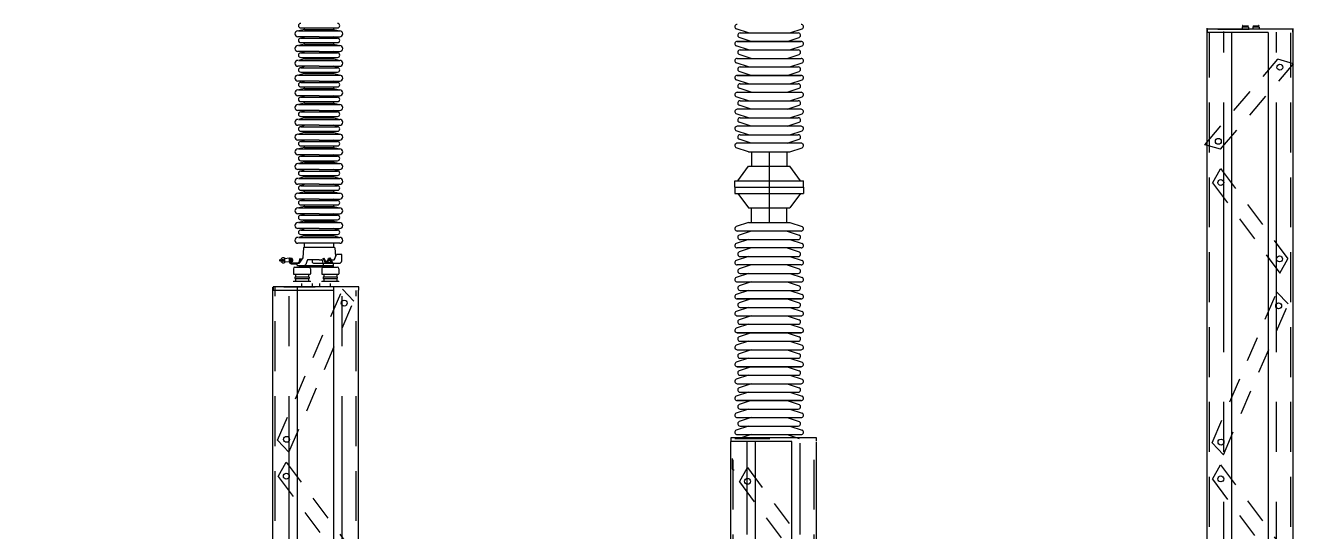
# Model space of a CAD drawing. Header units: inches. Extents: x 20.3 to 71.4, y 4.5 to 37.9.
# Drawn here: x 50.76 to 57.11, y 19.31 to 21.84 of the extents above; entities that cross this region are included whole.
import ezdxf

# ---------------------------------------------------------------- set-up
doc = ezdxf.new("R2010")
doc.units = ezdxf.units.IN
doc.header["$MEASUREMENT"] = 0
for name, pattern in [('CENTER', [2, 1.25, -0.25, 0.25, -0.25]), ('HIDDEN', [0.375, 0.25, -0.125]), ('HIDDEN2', [0.1875, 0.125, -0.0625])]:
    doc.linetypes.add(name, pattern=pattern)
for name, color, linetype in [('EST', 4, 'Continuous'), ('EXISTENTE', 7, 'Continuous'), ('HUECO', 7, 'Continuous'), ('L50X5', 1, 'Continuous'), ('L75X7', 2, 'Continuous'), ('LAM10', 2, 'Continuous'), ('medidas', 3, 'Continuous'), ('OBJ', 7, 'Continuous')]:
    doc.layers.add(name, color=color, linetype=linetype)

msp = doc.modelspace()

# ---------------------------------------------------------------- linework, layer by layer
at = {"color": 2}
for p, q in [((52.23391, 21.78365), (52.12727, 21.78365)), ((52.16004, 21.82058), (52.13049, 21.81319)), ((52.13049, 21.81319), (52.33733, 21.81319)), ((52.14157, 21.82799), (52.32625, 21.82799)), ((52.14157, 21.77626), (52.16004, 21.78365)), ((52.14157, 21.77626), (52.32625, 21.77626)), ((52.16004, 21.82058), (52.16004, 21.82799)), ((52.16004, 21.82058), (52.30779, 21.82058)), ((52.23391, 21.78365), (52.33733, 21.78365)), ((52.30779, 21.82058), (52.30779, 21.82799)), ((52.30779, 21.82058), (52.33733, 21.81319)), ((52.32625, 21.77626), (52.30779, 21.78365)), ((54.34075, 21.80271, -1906.97751), (54.6318, 21.80271, -1906.97751)), ((52.16004, 21.74669), (52.13049, 21.7393)), ((52.13049, 21.7393), (52.33733, 21.7393)), ((52.14157, 21.7541), (52.32625, 21.7541)), ((52.16004, 21.74669), (52.16004, 21.7541)), ((52.16004, 21.74669), (52.30779, 21.74669)), ((52.30779, 21.74669), (52.30779, 21.7541)), ((52.30779, 21.74669), (52.33733, 21.7393)), ((54.32661, 21.76024, -1906.97751), (54.64594, 21.76024, -1906.97751)), ((54.64594, 21.76024, -1906.97751), (54.32661, 21.76024, -1906.97751)), ((54.34075, 21.71777, -1906.97751), (54.6318, 21.71777, -1906.97751)), ((52.23391, 21.70975), (52.12727, 21.70975)), ((52.16004, 21.6728), (52.13049, 21.66541)), ((52.13049, 21.66541), (52.33733, 21.66541)), ((52.14157, 21.70237), (52.16004, 21.70975)), ((52.14157, 21.70237), (52.32625, 21.70237)), ((52.14157, 21.6802), (52.32625, 21.6802)), ((52.16004, 21.6728), (52.16004, 21.6802)), ((52.16004, 21.6728), (52.30779, 21.6728)), ((52.23391, 21.70975), (52.33733, 21.70975)), ((52.32625, 21.70237), (52.30779, 21.70975)), ((52.30779, 21.6728), (52.30779, 21.6802)), ((52.30779, 21.6728), (52.33733, 21.66541)), ((54.32661, 21.67529, -1906.97751), (54.64594, 21.67529, -1906.97751)), ((52.23391, 21.63586), (52.12727, 21.63586)), ((52.16004, 21.5989), (52.13049, 21.59152)), ((52.13049, 21.59152), (52.33733, 21.59152)), ((52.14157, 21.62847), (52.16004, 21.63586)), ((52.14157, 21.62847), (52.32625, 21.62847)), ((52.14157, 21.60631), (52.32625, 21.60631)), ((52.16004, 21.5989), (52.16004, 21.60631)), ((52.16004, 21.5989), (52.30779, 21.5989)), ((52.23391, 21.63586), (52.33733, 21.63586)), ((52.32625, 21.62847), (52.30779, 21.63586)), ((52.30779, 21.5989), (52.30779, 21.60631)), ((52.30779, 21.5989), (52.33733, 21.59152)), ((54.32661, 21.59034, -1906.97751), (54.64594, 21.59034, -1906.97751)), ((54.64594, 21.59034, -1906.97751), (54.32661, 21.59034, -1906.97751)), ((54.34075, 21.63282, -1906.97751), (54.6318, 21.63282, -1906.97751)), ((52.23391, 21.56197), (52.12727, 21.56197)), ((52.16004, 21.52501), (52.13049, 21.51763)), ((52.14157, 21.55458), (52.16004, 21.56197)), ((52.14157, 21.55458), (52.32625, 21.55458)), ((52.14157, 21.53242), (52.32625, 21.53242)), ((52.16004, 21.52501), (52.16004, 21.53242)), ((52.16004, 21.52501), (52.30779, 21.52501)), ((52.23391, 21.56197), (52.33733, 21.56197)), ((52.32625, 21.55458), (52.30779, 21.56197)), ((52.30779, 21.52501), (52.30779, 21.53242)), ((52.30779, 21.52501), (52.33733, 21.51763)), ((54.34075, 21.54787, -1906.97751), (54.6318, 21.54787, -1906.97751)), ((52.23391, 21.48808), (52.12727, 21.48808)), ((52.13049, 21.51763), (52.33733, 21.51763)), ((52.14157, 21.48069), (52.16004, 21.48808)), ((52.14157, 21.48069), (52.32625, 21.48069)), ((52.14157, 21.45853), (52.32625, 21.45853)), ((52.16004, 21.45112), (52.16004, 21.45853)), ((52.23391, 21.48808), (52.33733, 21.48808)), ((52.32625, 21.48069), (52.30779, 21.48808)), ((52.30779, 21.45112), (52.30779, 21.45853)), ((54.32661, 21.5054, -1906.97751), (54.64594, 21.5054, -1906.97751)), ((54.34075, 21.46292, -1906.97751), (54.6318, 21.46292, -1906.97751)), ((52.23391, 21.41418), (52.12727, 21.41418)), ((52.16004, 21.45112), (52.13049, 21.44373)), ((52.13049, 21.44373), (52.33733, 21.44373)), ((52.14157, 21.4068), (52.16004, 21.41418)), ((52.14157, 21.4068), (52.32625, 21.4068)), ((52.16004, 21.45112), (52.30779, 21.45112)), ((52.23391, 21.41418), (52.33733, 21.41418)), ((52.30779, 21.45112), (52.33733, 21.44373)), ((52.32625, 21.4068), (52.30779, 21.41418)), ((54.64594, 21.42045, -1906.97751), (54.32661, 21.42045, -1906.97751)), ((52.23391, 21.34029), (52.12727, 21.34029)), ((52.16004, 21.37723), (52.13049, 21.36984)), ((52.13049, 21.36984), (52.33733, 21.36984)), ((52.14157, 21.38464), (52.32625, 21.38464)), ((52.14157, 21.3329), (52.16004, 21.34029)), ((52.14157, 21.3329), (52.32625, 21.3329)), ((52.16004, 21.37723), (52.16004, 21.38464)), ((52.16004, 21.37723), (52.30779, 21.37723)), ((52.23391, 21.34029), (52.33733, 21.34029)), ((52.30779, 21.37723), (52.30779, 21.38464)), ((52.30779, 21.37723), (52.33733, 21.36984)), ((52.32625, 21.3329), (52.30779, 21.34029)), ((54.64594, 21.3355, -1906.97751), (54.32661, 21.3355, -1906.97751)), ((54.34075, 21.37798, -1906.97751), (54.6318, 21.37798, -1906.97751)), ((52.23391, 21.2664), (52.12727, 21.2664)), ((52.16004, 21.30334), (52.13049, 21.29595)), ((52.13049, 21.29595), (52.33733, 21.29595)), ((52.14157, 21.31074), (52.32625, 21.31074)), ((52.14157, 21.25901), (52.16004, 21.2664)), ((52.16004, 21.30334), (52.16004, 21.31074)), ((52.16004, 21.30334), (52.30779, 21.30334)), ((52.23391, 21.2664), (52.33733, 21.2664)), ((52.30779, 21.30334), (52.30779, 21.31074)), ((52.30779, 21.30334), (52.33733, 21.29595)), ((52.32625, 21.25901), (52.30779, 21.2664)), ((54.34075, 21.29303, -1906.97751), (54.6318, 21.29303, -1906.97751)), ((52.16004, 21.22944), (52.13049, 21.22206)), ((52.13049, 21.22206), (52.33733, 21.22206)), ((52.14157, 21.25901), (52.32625, 21.25901)), ((52.14157, 21.23685), (52.32625, 21.23685)), ((52.16004, 21.22944), (52.16004, 21.23685)), ((52.16004, 21.22944), (52.30779, 21.22944)), ((52.30779, 21.22944), (52.30779, 21.23685)), ((52.30779, 21.22944), (52.33733, 21.22206)), ((54.64594, 21.25056, -1906.97751), (54.32661, 21.25056, -1906.97751)), ((54.38231, 21.20808, -1906.97751), (54.59024, 21.20808, -1906.97751)), ((54.3972, 21.20808, -1906.97751), (54.3972, 21.13482, -1906.97751)), ((54.48627, 21.2063, -1906.97751), (54.48627, 20.8549, -1906.97751)), ((54.57535, 21.20808, -1906.97751), (54.57535, 21.13482, -1906.97751)), ((52.23391, 21.19251), (52.12727, 21.19251)), ((52.16004, 21.15555), (52.13049, 21.14816)), ((52.13049, 21.14816), (52.33733, 21.14816)), ((52.14157, 21.18512), (52.16004, 21.19251)), ((52.14157, 21.18512), (52.32625, 21.18512)), ((52.14157, 21.16296), (52.32625, 21.16296)), ((52.16004, 21.15555), (52.16004, 21.16296)), ((52.16004, 21.15555), (52.30779, 21.15555)), ((52.23391, 21.19251), (52.33733, 21.19251)), ((52.32625, 21.18512), (52.30779, 21.19251)), ((52.30779, 21.15555), (52.30779, 21.16296)), ((52.30779, 21.15555), (52.33733, 21.14816)), ((52.23391, 21.11861), (52.12727, 21.11861)), ((52.16004, 21.08166), (52.13049, 21.07427)), ((52.14157, 21.11123), (52.16004, 21.11861)), ((52.14157, 21.11123), (52.32625, 21.11123)), ((52.14157, 21.08907), (52.32625, 21.08907)), ((52.16004, 21.08166), (52.16004, 21.08907)), ((52.16004, 21.08166), (52.30779, 21.08166)), ((52.23391, 21.11861), (52.33733, 21.11861)), ((52.32625, 21.11123), (52.30779, 21.11861)), ((52.30779, 21.08166), (52.30779, 21.08907)), ((52.30779, 21.08166), (52.33733, 21.07427)), ((54.32895, 21.06178, -1906.97751), (54.38281, 21.13482, -1906.97751)), ((54.38281, 21.13482, -1906.97751), (54.58974, 21.13482, -1906.97751)), ((54.6436, 21.06178, -1906.97751), (54.58974, 21.13482, -1906.97751)), ((52.23391, 21.04472), (52.12727, 21.04472)), ((52.13049, 21.07427), (52.33733, 21.07427)), ((52.14157, 21.03734), (52.16004, 21.04472)), ((52.14157, 21.03734), (52.32625, 21.03734)), ((52.14157, 21.01517), (52.32625, 21.01517)), ((52.16004, 21.00777), (52.16004, 21.01517)), ((52.23391, 21.04472), (52.33733, 21.04472)), ((52.32625, 21.03734), (52.30779, 21.04472)), ((52.30779, 21.00777), (52.30779, 21.01517)), ((54.31481, 21.06178, -1906.97751), (54.65774, 21.06178, -1906.97751)), ((54.31481, 21.0306, -1906.97751), (54.31481, 21.06178, -1906.97751)), ((54.31481, 21.0306, -1906.97751), (54.65774, 21.0306, -1906.97751)), ((54.31481, 21.0306, -1906.97751), (54.31481, 20.99943, -1906.97751)), ((54.65774, 21.0306, -1906.97751), (54.65774, 21.06178, -1906.97751)), ((54.65774, 21.0306, -1906.97751), (54.65774, 20.99943, -1906.97751)), ((52.23391, 20.97083), (52.12727, 20.97083)), ((52.16004, 21.00777), (52.13049, 21.00038)), ((52.13049, 21.00038), (52.33733, 21.00038)), ((52.14157, 20.96344), (52.16004, 20.97083)), ((52.14157, 20.96344), (52.32625, 20.96344)), ((52.16004, 21.00777), (52.30779, 21.00777)), ((52.23391, 20.97083), (52.33733, 20.97083)), ((52.30779, 21.00777), (52.33733, 21.00038)), ((52.32625, 20.96344), (52.30779, 20.97083)), ((54.31481, 20.99943, -1906.97751), (54.65774, 20.99943, -1906.97751)), ((54.32895, 20.99943, -1906.97751), (54.38281, 20.92639, -1906.97751)), ((54.6436, 20.99943, -1906.97751), (54.58974, 20.92639, -1906.97751)), ((52.23391, 20.89694), (52.12727, 20.89694)), ((52.16004, 20.93387), (52.13049, 20.92649)), ((52.13049, 20.92649), (52.33733, 20.92649)), ((52.14157, 20.94128), (52.32625, 20.94128)), ((52.14157, 20.88955), (52.16004, 20.89694)), ((52.14157, 20.88955), (52.32625, 20.88955)), ((52.16004, 20.93387), (52.16004, 20.94128)), ((52.16004, 20.93387), (52.30779, 20.93387)), ((52.23391, 20.89694), (52.33733, 20.89694)), ((52.30779, 20.93387), (52.30779, 20.94128)), ((52.30779, 20.93387), (52.33733, 20.92649)), ((52.32625, 20.88955), (52.30779, 20.89694)), ((54.38281, 20.92639, -1906.97751), (54.58974, 20.92639, -1906.97751)), ((54.3972, 20.85312, -1906.97751), (54.3972, 20.92639, -1906.97751)), ((54.57535, 20.85312, -1906.97751), (54.57535, 20.92639, -1906.97751)), ((52.23391, 20.82305), (52.12727, 20.82305)), ((52.16004, 20.85998), (52.13049, 20.85259)), ((52.13049, 20.85259), (52.33733, 20.85259)), ((52.14157, 20.86739), (52.32625, 20.86739)), ((52.14157, 20.81566), (52.16004, 20.82305)), ((52.16004, 20.85998), (52.16004, 20.86739)), ((52.16004, 20.85998), (52.30779, 20.85998)), ((52.23391, 20.82305), (52.33733, 20.82305)), ((52.30779, 20.85998), (52.30779, 20.86739)), ((52.30779, 20.85998), (52.33733, 20.85259)), ((52.32625, 20.81566), (52.30779, 20.82305)), ((54.38231, 20.85312, -1906.97751), (54.59024, 20.85312, -1906.97751)), ((52.16004, 20.78609), (52.13049, 20.7787)), ((52.13049, 20.7787), (52.33733, 20.7787)), ((52.14157, 20.81566), (52.32625, 20.81566)), ((52.14157, 20.7935), (52.32625, 20.7935)), ((52.16004, 20.78609), (52.16004, 20.7935)), ((52.16004, 20.78609), (52.30779, 20.78609)), ((52.30779, 20.78609), (52.30779, 20.7935)), ((52.30779, 20.78609), (52.33733, 20.7787)), ((54.64594, 20.81065, -1906.97751), (54.32661, 20.81065, -1906.97751)), ((54.34075, 20.76818, -1906.97751), (54.6318, 20.76818, -1906.97751)), ((52.33733, 20.74915), (52.12727, 20.74915)), ((52.16004, 20.7301), (52.16004, 20.74915)), ((52.16004, 20.7301), (52.30779, 20.7301)), ((52.30779, 20.7301), (52.30779, 20.74915)), ((54.64594, 20.7257, -1906.97751), (54.32661, 20.7257, -1906.97751)), ((54.64594, 20.64076, -1906.97751), (54.32661, 20.64076, -1906.97751)), ((54.34075, 20.68323, -1906.97751), (54.6318, 20.68323, -1906.97751)), ((54.34075, 20.59828, -1906.97751), (54.6318, 20.59828, -1906.97751)), ((54.32661, 20.55581, -1906.97751), (54.64594, 20.55581, -1906.97751)), ((54.34075, 20.51334, -1906.97751), (54.6318, 20.51334, -1906.97751)), ((54.64594, 20.47086, -1906.97751), (54.32661, 20.47086, -1906.97751)), ((54.32661, 20.47086, -1906.97751), (54.64594, 20.47086, -1906.97751)), ((54.32661, 20.38592, -1906.97751), (54.64594, 20.38592, -1906.97751)), ((54.34075, 20.42839, -1906.97751), (54.6318, 20.42839, -1906.97751)), ((54.34075, 20.34344, -1906.97751), (54.6318, 20.34344, -1906.97751)), ((54.64594, 20.30097, -1906.97751), (54.32661, 20.30097, -1906.97751)), ((54.32661, 20.30097, -1906.97751), (54.64594, 20.30097, -1906.97751)), ((54.34075, 20.2585, -1906.97751), (54.6318, 20.2585, -1906.97751)), ((54.32661, 20.21602, -1906.97751), (54.64594, 20.21602, -1906.97751)), ((54.64594, 20.13108, -1906.97751), (54.32661, 20.13108, -1906.97751)), ((54.32661, 20.13108, -1906.97751), (54.64594, 20.13108, -1906.97751)), ((54.34075, 20.17355, -1906.97751), (54.6318, 20.17355, -1906.97751)), ((54.34075, 20.0886, -1906.97751), (54.6318, 20.0886, -1906.97751)), ((54.32661, 20.04613, -1906.97751), (54.64594, 20.04613, -1906.97751)), ((54.34075, 20.00365, -1906.97751), (54.6318, 20.00365, -1906.97751)), ((54.64594, 19.96118, -1906.97751), (54.32661, 19.96118, -1906.97751)), ((54.32661, 19.96118, -1906.97751), (54.64594, 19.96118, -1906.97751)), ((54.32661, 19.87623, -1906.97751), (54.64594, 19.87623, -1906.97751)), ((54.34075, 19.91871, -1906.97751), (54.6318, 19.91871, -1906.97751)), ((54.34075, 19.83376, -1906.97751), (54.6318, 19.83376, -1906.97751)), ((54.32661, 19.79129, -1906.97751), (54.64594, 19.79129, -1906.97751))]:
    msp.add_line(p, q, dxfattribs=at)
for centre, radius, start, end in [((52.14157, 21.83907), 0.01108, 90, 270), ((52.32625, 21.83907), 0.01108, 270, 90), ((52.12727, 21.79842), 0.01477, 90, 270), ((52.14157, 21.76518), 0.01108, 90, 270), ((52.32625, 21.76518), 0.01108, 270, 90), ((52.33733, 21.79842), 0.01477, 270, 90), ((52.12727, 21.72453), 0.01477, 90, 270), ((52.33733, 21.72453), 0.01477, 270, 90), ((52.12727, 21.65064), 0.01477, 90, 270), ((52.14157, 21.69129), 0.01108, 90, 270), ((52.32625, 21.69129), 0.01108, 270, 90), ((52.33733, 21.65064), 0.01477, 270, 90), ((52.12727, 21.57674), 0.01477, 90, 270), ((52.14157, 21.61739), 0.01108, 90, 270), ((52.32625, 21.61739), 0.01108, 270, 90), ((52.33733, 21.57674), 0.01477, 270, 90), ((52.14157, 21.5435), 0.01108, 90, 270), ((52.32625, 21.5435), 0.01108, 270, 90), ((52.12727, 21.50285), 0.01477, 90, 270), ((52.14157, 21.46961), 0.01108, 90, 270), ((52.32625, 21.46961), 0.01108, 270, 90), ((52.33733, 21.50285), 0.01477, 270, 90), ((52.12727, 21.42896), 0.01477, 90, 270), ((52.14157, 21.39572), 0.01108, 90, 270), ((52.32625, 21.39572), 0.01108, 270, 90), ((52.33733, 21.42896), 0.01477, 270, 90), ((52.12727, 21.35507), 0.01477, 90, 270), ((52.14157, 21.32182), 0.01108, 90, 270), ((52.32625, 21.32182), 0.01108, 270, 90), ((52.33733, 21.35507), 0.01477, 270, 90), ((52.12727, 21.28117), 0.01477, 90, 270), ((52.33733, 21.28117), 0.01477, 270, 90), ((52.12727, 21.20728), 0.01477, 90, 270), ((52.14157, 21.24793), 0.01108, 90, 270), ((52.32625, 21.24793), 0.01108, 270, 90), ((52.33733, 21.20728), 0.01477, 270, 90), ((52.12727, 21.13339), 0.01477, 90, 270), ((52.14157, 21.17404), 0.01108, 90, 270), ((52.32625, 21.17404), 0.01108, 270, 90), ((52.33733, 21.13339), 0.01477, 270, 90), ((52.14157, 21.10015), 0.01108, 90, 270), ((52.32625, 21.10015), 0.01108, 270, 90), ((52.12727, 21.0595), 0.01477, 90, 270), ((52.14157, 21.02625), 0.01108, 90, 270), ((52.32625, 21.02625), 0.01108, 270, 90), ((52.33733, 21.0595), 0.01477, 270, 90), ((52.12727, 20.9856), 0.01477, 90, 270), ((52.14157, 20.95236), 0.01108, 90, 270), ((52.32625, 20.95236), 0.01108, 270, 90), ((52.33733, 20.9856), 0.01477, 270, 90), ((52.12727, 20.91171), 0.01477, 90, 270), ((52.14157, 20.87847), 0.01108, 90, 270), ((52.32625, 20.87847), 0.01108, 270, 90), ((52.33733, 20.91171), 0.01477, 270, 90), ((52.12727, 20.83782), 0.01477, 90, 270), ((52.33733, 20.83782), 0.01477, 270, 90), ((52.12727, 20.76393), 0.01477, 90, 270), ((52.14157, 20.80458), 0.01108, 90, 270), ((52.32625, 20.80458), 0.01108, 270, 90), ((52.33733, 20.76393), 0.01477, 270, 90)]:
    msp.add_arc(centre, radius, start, end, dxfattribs=at)
at = {"layer": 'EST', "color": 2, "const_width": 0.00982}
msp.add_lwpolyline([(52.06043, 20.6642), (52.03368, 20.6642)], dxfattribs=at)
at = {"layer": 'EST', "color": 2, "linetype": 'Continuous'}
msp.add_lwpolyline([(54.31078, 19.61233, -0.4142136), (54.30256, 19.62055), (54.30256, 19.67156)], format="xyb", dxfattribs=at)
at = {"layer": 'EXISTENTE', "color": 2, "linetype": 'Continuous'}
for p, q in [((54.38231, 21.80271, -1906.97751), (54.32148, 21.82275, -1906.97751)), ((54.39645, 21.76024, -1906.97751), (54.33562, 21.78027, -1906.97751)), ((54.5761, 21.76024, -1906.97751), (54.63693, 21.78027, -1906.97751)), ((54.59024, 21.80271, -1906.97751), (54.65107, 21.82275, -1906.97751)), ((54.38231, 21.71777, -1906.97751), (54.32148, 21.7378, -1906.97751)), ((54.59024, 21.71777, -1906.97751), (54.65107, 21.7378, -1906.97751)), ((54.38231, 21.63282, -1906.97751), (54.32148, 21.65285, -1906.97751)), ((54.39645, 21.67529, -1906.97751), (54.33562, 21.69533, -1906.97751)), ((54.5761, 21.67529, -1906.97751), (54.63693, 21.69533, -1906.97751)), ((54.59024, 21.63282, -1906.97751), (54.65107, 21.65285, -1906.97751)), ((54.39645, 21.59034, -1906.97751), (54.33562, 21.61038, -1906.97751)), ((54.5761, 21.59034, -1906.97751), (54.63693, 21.61038, -1906.97751)), ((54.38231, 21.54787, -1906.97751), (54.32148, 21.56791, -1906.97751)), ((54.39645, 21.5054, -1906.97751), (54.33562, 21.52543, -1906.97751)), ((54.5761, 21.5054, -1906.97751), (54.63693, 21.52543, -1906.97751)), ((54.59024, 21.54787, -1906.97751), (54.65107, 21.56791, -1906.97751)), ((54.38231, 21.46292, -1906.97751), (54.32148, 21.48296, -1906.97751)), ((54.59024, 21.46292, -1906.97751), (54.65107, 21.48296, -1906.97751)), ((54.38231, 21.37798, -1906.97751), (54.32148, 21.39801, -1906.97751)), ((54.39645, 21.42045, -1906.97751), (54.33562, 21.44049, -1906.97751)), ((54.5761, 21.42045, -1906.97751), (54.63693, 21.44049, -1906.97751)), ((54.59024, 21.37798, -1906.97751), (54.65107, 21.39801, -1906.97751)), ((54.39645, 21.3355, -1906.97751), (54.33562, 21.35554, -1906.97751)), ((54.5761, 21.3355, -1906.97751), (54.63693, 21.35554, -1906.97751)), ((54.38231, 21.29303, -1906.97751), (54.32148, 21.31306, -1906.97751)), ((54.39645, 21.25056, -1906.97751), (54.33562, 21.27059, -1906.97751)), ((54.5761, 21.25056, -1906.97751), (54.63693, 21.27059, -1906.97751)), ((54.59024, 21.29303, -1906.97751), (54.65107, 21.31306, -1906.97751)), ((54.38231, 21.20808, -1906.97751), (54.32148, 21.22812, -1906.97751)), ((54.59024, 21.20808, -1906.97751), (54.65107, 21.22812, -1906.97751)), ((54.38231, 20.85312, -1906.97751), (54.32148, 20.83309, -1906.97751)), ((54.59024, 20.85312, -1906.97751), (54.65107, 20.83309, -1906.97751)), ((54.38231, 20.76818, -1906.97751), (54.32148, 20.74814, -1906.97751)), ((54.39645, 20.81065, -1906.97751), (54.33562, 20.79062, -1906.97751)), ((54.5761, 20.81065, -1906.97751), (54.63693, 20.79062, -1906.97751)), ((54.59024, 20.76818, -1906.97751), (54.65107, 20.74814, -1906.97751)), ((54.39645, 20.7257, -1906.97751), (54.33562, 20.70567, -1906.97751)), ((54.5761, 20.7257, -1906.97751), (54.63693, 20.70567, -1906.97751)), ((54.38231, 20.68323, -1906.97751), (54.32148, 20.6632, -1906.97751)), ((54.39645, 20.64076, -1906.97751), (54.33562, 20.62072, -1906.97751)), ((54.5761, 20.64076, -1906.97751), (54.63693, 20.62072, -1906.97751)), ((54.59024, 20.68323, -1906.97751), (54.65107, 20.6632, -1906.97751)), ((54.38231, 20.59828, -1906.97751), (54.32148, 20.57825, -1906.97751)), ((54.59024, 20.59828, -1906.97751), (54.65107, 20.57825, -1906.97751)), ((54.38231, 20.51334, -1906.97751), (54.32148, 20.4933, -1906.97751)), ((54.39645, 20.55581, -1906.97751), (54.33562, 20.53578, -1906.97751)), ((54.5761, 20.55581, -1906.97751), (54.63693, 20.53578, -1906.97751)), ((54.59024, 20.51334, -1906.97751), (54.65107, 20.4933, -1906.97751)), ((54.39645, 20.47086, -1906.97751), (54.33562, 20.45083, -1906.97751)), ((54.5761, 20.47086, -1906.97751), (54.63693, 20.45083, -1906.97751)), ((54.38231, 20.42839, -1906.97751), (54.32148, 20.40836, -1906.97751)), ((54.39645, 20.38592, -1906.97751), (54.33562, 20.36588, -1906.97751)), ((54.5761, 20.38592, -1906.97751), (54.63693, 20.36588, -1906.97751)), ((54.59024, 20.42839, -1906.97751), (54.65107, 20.40836, -1906.97751)), ((54.38231, 20.34344, -1906.97751), (54.32148, 20.32341, -1906.97751)), ((54.59024, 20.34344, -1906.97751), (54.65107, 20.32341, -1906.97751)), ((54.38231, 20.2585, -1906.97751), (54.32148, 20.23846, -1906.97751)), ((54.39645, 20.30097, -1906.97751), (54.33562, 20.28093, -1906.97751)), ((54.5761, 20.30097, -1906.97751), (54.63693, 20.28093, -1906.97751)), ((54.59024, 20.2585, -1906.97751), (54.65107, 20.23846, -1906.97751)), ((54.39645, 20.21602, -1906.97751), (54.33562, 20.19599, -1906.97751)), ((54.5761, 20.21602, -1906.97751), (54.63693, 20.19599, -1906.97751)), ((54.38231, 20.17355, -1906.97751), (54.32148, 20.15351, -1906.97751)), ((54.39645, 20.13108, -1906.97751), (54.33562, 20.11104, -1906.97751)), ((54.5761, 20.13108, -1906.97751), (54.63693, 20.11104, -1906.97751)), ((54.59024, 20.17355, -1906.97751), (54.65107, 20.15351, -1906.97751)), ((54.38231, 20.0886, -1906.97751), (54.32148, 20.06857, -1906.97751)), ((54.59024, 20.0886, -1906.97751), (54.65107, 20.06857, -1906.97751)), ((54.38231, 20.00365, -1906.97751), (54.32148, 19.98362, -1906.97751)), ((54.39645, 20.04613, -1906.97751), (54.33562, 20.02609, -1906.97751)), ((54.5761, 20.04613, -1906.97751), (54.63693, 20.02609, -1906.97751)), ((54.59024, 20.00365, -1906.97751), (54.65107, 19.98362, -1906.97751)), ((54.39645, 19.96118, -1906.97751), (54.33562, 19.94115, -1906.97751)), ((54.5761, 19.96118, -1906.97751), (54.63693, 19.94115, -1906.97751)), ((54.38231, 19.91871, -1906.97751), (54.32148, 19.89867, -1906.97751)), ((54.39645, 19.87623, -1906.97751), (54.33562, 19.8562, -1906.97751)), ((54.5761, 19.87623, -1906.97751), (54.63693, 19.8562, -1906.97751)), ((54.59024, 19.91871, -1906.97751), (54.65107, 19.89867, -1906.97751)), ((54.38231, 19.83376, -1906.97751), (54.32148, 19.81373, -1906.97751)), ((54.59024, 19.83376, -1906.97751), (54.65107, 19.81373, -1906.97751)), ((54.39645, 19.79129, -1906.97751), (54.33562, 19.77125, -1906.97751)), ((54.5761, 19.79129, -1906.97751), (54.63693, 19.77125, -1906.97751))]:
    msp.add_line(p, q, dxfattribs=at)
for centre, start, end in [((54.32661, 21.83338, -1906.97751), 90.005681, 244.239957), ((54.64594, 21.83338, -1906.97751), 295.760043, 90), ((54.34075, 21.79091, -1906.97751), 90, 244.239957), ((54.6318, 21.79091, -1906.97751), 295.760043, 90.001806), ((54.32661, 21.74843, -1906.97751), 90.005681, 244.239957), ((54.34075, 21.70596, -1906.97751), 90, 244.239957), ((54.6318, 21.70596, -1906.97751), 295.760043, 90.001806), ((54.64594, 21.74843, -1906.97751), 295.760043, 90), ((54.32661, 21.66349, -1906.97751), 90.005681, 244.239957), ((54.64594, 21.66349, -1906.97751), 295.760043, 90), ((54.32661, 21.57854, -1906.97751), 90.005681, 244.239957), ((54.34075, 21.62101, -1906.97751), 90, 244.239957), ((54.6318, 21.62101, -1906.97751), 295.760043, 90.001806), ((54.64594, 21.57854, -1906.97751), 295.760043, 90), ((54.34075, 21.53607, -1906.97751), 90, 244.239957), ((54.6318, 21.53607, -1906.97751), 295.760043, 90.001806), ((54.32661, 21.49359, -1906.97751), 90.005681, 244.239957), ((54.34075, 21.45112, -1906.97751), 90, 244.239957), ((54.6318, 21.45112, -1906.97751), 295.760043, 90.001806), ((54.64594, 21.49359, -1906.97751), 295.760043, 90), ((54.32661, 21.40864, -1906.97751), 90.005681, 244.239957), ((54.64594, 21.40864, -1906.97751), 295.760043, 90), ((54.32661, 21.3237, -1906.97751), 90.005681, 244.239957), ((54.34075, 21.36617, -1906.97751), 90, 244.239957), ((54.6318, 21.36617, -1906.97751), 295.760043, 90.001806), ((54.64594, 21.3237, -1906.97751), 295.760043, 90), ((54.34075, 21.28122, -1906.97751), 90, 244.239957), ((54.6318, 21.28122, -1906.97751), 295.760043, 90.001806), ((54.32661, 21.23875, -1906.97751), 90.005681, 244.239957), ((54.64594, 21.23875, -1906.97751), 295.760043, 90), ((54.32661, 20.82246, -1906.97751), 115.760043, 269.994319), ((54.64594, 20.82246, -1906.97751), 270, 64.239957), ((54.34075, 20.77998, -1906.97751), 115.760043, 270), ((54.6318, 20.77998, -1906.97751), 269.998194, 64.239957), ((54.32661, 20.73751, -1906.97751), 115.760043, 269.994319), ((54.34075, 20.69504, -1906.97751), 115.760043, 270), ((54.6318, 20.69504, -1906.97751), 269.998194, 64.239957), ((54.64594, 20.73751, -1906.97751), 270, 64.239957), ((54.32661, 20.65256, -1906.97751), 115.760043, 269.994319), ((54.64594, 20.65256, -1906.97751), 270, 64.239957), ((54.32661, 20.56762, -1906.97751), 115.760043, 269.994319), ((54.34075, 20.61009, -1906.97751), 115.760043, 270), ((54.6318, 20.61009, -1906.97751), 269.998194, 64.239957), ((54.64594, 20.56762, -1906.97751), 270, 64.239957), ((54.34075, 20.52514, -1906.97751), 115.760043, 270), ((54.6318, 20.52514, -1906.97751), 269.998194, 64.239957), ((54.32661, 20.48267, -1906.97751), 115.760043, 269.994319), ((54.34075, 20.4402, -1906.97751), 115.760043, 270), ((54.6318, 20.4402, -1906.97751), 269.998194, 64.239957), ((54.64594, 20.48267, -1906.97751), 270, 64.239957), ((54.32661, 20.39772, -1906.97751), 115.760043, 269.994319), ((54.64594, 20.39772, -1906.97751), 270, 64.239957), ((54.32661, 20.31278, -1906.97751), 115.760043, 269.994319), ((54.34075, 20.35525, -1906.97751), 115.760043, 270), ((54.6318, 20.35525, -1906.97751), 269.998194, 64.239957), ((54.64594, 20.31278, -1906.97751), 270, 64.239957), ((54.34075, 20.2703, -1906.97751), 115.760043, 270), ((54.6318, 20.2703, -1906.97751), 269.998194, 64.239957), ((54.32661, 20.22783, -1906.97751), 115.760043, 269.994319), ((54.34075, 20.18535, -1906.97751), 115.760043, 270), ((54.6318, 20.18535, -1906.97751), 269.998194, 64.239957), ((54.64594, 20.22783, -1906.97751), 270, 64.239957), ((54.32661, 20.14288, -1906.97751), 115.760043, 269.994319), ((54.64594, 20.14288, -1906.97751), 270, 64.239957), ((54.32661, 20.05793, -1906.97751), 115.760043, 269.994319), ((54.34075, 20.10041, -1906.97751), 115.760043, 270), ((54.6318, 20.10041, -1906.97751), 269.998194, 64.239957), ((54.64594, 20.05793, -1906.97751), 270, 64.239957), ((54.34075, 20.01546, -1906.97751), 115.760043, 270), ((54.6318, 20.01546, -1906.97751), 269.998194, 64.239957), ((54.32661, 19.97299, -1906.97751), 115.760043, 269.994319), ((54.34075, 19.93051, -1906.97751), 115.760043, 270), ((54.6318, 19.93051, -1906.97751), 269.998194, 64.239957), ((54.64594, 19.97299, -1906.97751), 270, 64.239957), ((54.32661, 19.88804, -1906.97751), 115.760043, 269.994319), ((54.64594, 19.88804, -1906.97751), 270, 64.239957), ((54.32661, 19.80309, -1906.97751), 115.760043, 269.994319), ((54.34075, 19.84557, -1906.97751), 115.760043, 270), ((54.6318, 19.84557, -1906.97751), 269.998194, 64.239957), ((54.64594, 19.80309, -1906.97751), 270, 64.239957)]:
    msp.add_arc(centre, 0.01181, start, end, dxfattribs=at)
at = {"layer": 'HUECO', "color": 2}
for centre in [(57.04267, 21.63108), (56.73443, 21.2597), (56.7467, 21.0535), (57.04101, 20.67099), (52.3592, 20.44976), (57.03636, 20.43601), (52.07083, 19.76741), (56.74798, 19.75367), (52.06955, 19.58282), (54.37824, 19.55716), (56.7467, 19.56907)]:
    msp.add_circle(centre, 0.01481, dxfattribs=at)
at = {"layer": 'L50X5', "color": 2, "linetype": 'HIDDEN2'}
for p, q in [((56.66644, 21.24314), (57.03247, 21.67094)), ((56.7454, 21.22002), (57.11142, 21.64782)), ((57.11142, 21.64782), (57.03247, 21.67094)), ((56.7454, 21.22002), (56.66644, 21.24314)), ((56.70549, 21.0509), (56.74544, 21.12282)), ((56.74553, 21.12347), (57.08214, 20.67216)), ((56.70558, 21.05155), (57.04219, 20.60024)), ((57.04219, 20.60024), (57.08214, 20.67216)), ((52.02621, 19.76305), (52.35071, 20.51884)), ((52.4072, 20.45903), (52.35071, 20.51884)), ((56.70336, 19.7493), (57.02787, 20.5051)), ((57.08436, 20.44528), (57.02787, 20.5051)), ((52.0827, 19.70324), (52.4072, 20.45903)), ((56.75985, 19.68949), (57.08436, 20.44528)), ((52.0827, 19.70324), (52.02621, 19.76305)), ((56.75985, 19.68949), (56.70336, 19.7493)), ((52.02842, 19.58087), (52.06837, 19.65278)), ((52.06837, 19.65278), (52.40498, 19.20148)), ((54.33712, 19.55521), (54.37707, 19.62713)), ((54.37707, 19.62713), (54.71368, 19.17582)), ((56.70558, 19.56712), (56.74553, 19.63904)), ((56.74553, 19.63904), (57.08214, 19.18773)), ((52.02842, 19.58087), (52.36503, 19.12956)), ((54.33712, 19.55521), (54.67373, 19.1039)), ((56.70558, 19.56712), (57.04219, 19.11581))]:
    msp.add_line(p, q, dxfattribs=at)
at = {"layer": 'L75X7', "color": 2}
for p, q in [((56.67924, 18.2045), (56.67924, 21.82672)), ((56.80265, 18.2045), (56.80265, 21.80454)), ((56.98507, 18.2045), (56.98507, 21.80454)), ((57.10848, 18.2045), (57.10848, 21.82461)), ((52.00209, 16.73382), (52.00209, 20.52981)), ((52.12549, 16.73382), (52.12549, 20.53273)), ((52.30791, 16.73382), (52.30791, 20.53097)), ((52.43132, 16.73382), (52.43132, 20.51462)), ((54.29466, 15.29051), (54.29466, 19.75591)), ((54.41807, 15.29051), (54.41807, 19.75438)), ((54.60049, 15.29051), (54.60049, 19.75591)), ((54.7239, 15.29051), (54.7239, 19.75285))]:
    msp.add_line(p, q, dxfattribs=at)
at = {"layer": 'L75X7', "color": 2, "linetype": 'HIDDEN'}
for p, q in [((56.69076, 18.2045), (56.69076, 21.80454)), ((57.09696, 18.2045), (57.09696, 21.80243)), ((52.0136, 16.73382), (52.0136, 20.53156)), ((52.4198, 16.73382), (52.4198, 20.51345)), ((54.30618, 15.29051), (54.30618, 19.75591)), ((54.71238, 15.29051), (54.71238, 19.75438))]:
    msp.add_line(p, q, dxfattribs=at)
at = {"layer": 'L75X7', "color": 2, "linetype": 'CENTER'}
for p, q in [((56.76151, 18.2045), (56.76151, 21.80982)), ((57.0262, 18.2045), (57.0262, 21.80665)), ((52.08436, 16.73382), (52.08436, 20.53097)), ((52.34905, 16.73382), (52.34905, 20.51637)), ((54.37693, 15.29051), (54.37693, 19.75285)), ((54.64162, 15.29051), (54.64162, 19.74825))]:
    msp.add_line(p, q, dxfattribs=at)
at = {"layer": 'LAM10', "color": 2}
for p, q in [((57.10781, 21.82235), (56.67858, 21.82235)), ((56.67858, 21.82235), (56.67858, 21.80589)), ((56.67858, 21.80589), (56.9844, 21.80589)), ((57.10781, 21.80589), (57.10781, 21.82235)), ((52.43267, 20.53161), (52.00343, 20.53161)), ((52.00343, 20.53161), (52.00343, 20.51515)), ((52.00343, 20.51515), (52.30926, 20.51515)), ((52.43267, 20.51515), (52.43267, 20.53161)), ((54.7239, 19.7745), (54.29466, 19.7745)), ((54.29466, 19.7745), (54.29466, 19.75804)), ((54.29466, 19.75804), (54.60049, 19.75804)), ((54.7239, 19.75804), (54.7239, 19.7745))]:
    msp.add_line(p, q, dxfattribs=at)
at = {"layer": 'medidas'}
msp.add_spline([(47.31555, 22.5162), (49.44097, 21.86576), (52.09151, 22.50836)], degree=3, dxfattribs=at)
at = {"layer": 'OBJ', "color": 2}
for p, q in [((56.85614, 21.84009), (56.85614, 21.83835)), ((56.85647, 21.8377), (56.8826, 21.8377)), ((56.88293, 21.84009), (56.88293, 21.83835)), ((56.9099, 21.84009), (56.9099, 21.83835)), ((56.91022, 21.8377), (56.93636, 21.8377)), ((56.93668, 21.84009), (56.93668, 21.83835)), ((56.73246, 21.82235), (56.88938, 21.82235)), ((56.85322, 21.83169), (56.85322, 21.82206)), ((56.85405, 21.83252), (56.88502, 21.83252)), ((56.85698, 21.83668), (56.85698, 21.83252)), ((56.88209, 21.83668), (56.88209, 21.83252)), ((56.88585, 21.83169), (56.88585, 21.82206)), ((56.90697, 21.83169), (56.90697, 21.82206)), ((56.90781, 21.83252), (56.93877, 21.83252)), ((56.91074, 21.83668), (56.91074, 21.83252)), ((56.93584, 21.83668), (56.93584, 21.83252)), ((56.93961, 21.83169), (56.93961, 21.82206)), ((52.15606, 20.72581), (52.15171, 20.6761)), ((52.16074, 20.7301), (52.30709, 20.7301)), ((52.31177, 20.72581), (52.31549, 20.68332)), ((52.05962, 20.67079), (52.05962, 20.67092)), ((52.05962, 20.65748), (52.05962, 20.6576)), ((52.08484, 20.67415), (52.06065, 20.67204)), ((52.08484, 20.65424), (52.06065, 20.65636)), ((52.08484, 20.67711), (52.08953, 20.67711)), ((52.08484, 20.65424), (52.08484, 20.67711)), ((52.08953, 20.65539), (52.08953, 20.67711)), ((52.08953, 20.67134), (52.09094, 20.67134)), ((52.08953, 20.66555), (52.09094, 20.66466)), ((52.08953, 20.66438), (52.09094, 20.66349)), ((52.08953, 20.65706), (52.09094, 20.65706)), ((52.09155, 20.67233), (52.09094, 20.67128)), ((52.09094, 20.65706), (52.09094, 20.67134)), ((52.09094, 20.67128), (52.09094, 20.65712)), ((52.09155, 20.65607), (52.09094, 20.65712)), ((52.09854, 20.67233), (52.09155, 20.67233)), ((52.09854, 20.66013), (52.09155, 20.66013)), ((52.09854, 20.65607), (52.09155, 20.65607)), ((52.09854, 20.66827), (52.0916, 20.66827)), ((52.09305, 20.65187), (52.13475, 20.65187)), ((52.09305, 20.64718), (52.123, 20.64718)), ((52.09854, 20.67233), (52.09915, 20.67128)), ((52.09854, 20.65607), (52.09915, 20.65712)), ((52.09915, 20.67128), (52.09915, 20.65712)), ((52.09915, 20.6689), (52.10028, 20.6689)), ((52.09915, 20.6595), (52.10028, 20.6595)), ((52.10028, 20.6689), (52.10122, 20.66796)), ((52.10028, 20.6689), (52.10028, 20.6595)), ((52.10028, 20.6595), (52.10122, 20.66044)), ((52.10122, 20.66044), (52.10122, 20.66796)), ((52.12238, 20.64537), (52.12318, 20.63619)), ((52.30228, 20.63619), (52.12272, 20.63619)), ((52.15866, 20.63619), (52.12318, 20.63619)), ((52.13198, 20.64793), (52.12472, 20.64793)), ((52.13004, 20.6555), (52.13004, 20.65262)), ((52.13004, 20.6555), (52.13606, 20.6555)), ((52.15171, 20.6761), (52.13198, 20.64793)), ((52.13399, 20.6631), (52.13399, 20.6561)), ((52.13399, 20.6561), (52.13505, 20.6555)), ((52.13447, 20.63619), (52.13447, 20.62958)), ((52.13505, 20.6637), (52.14509, 20.6637)), ((52.13505, 20.6555), (52.13935, 20.6555)), ((52.13508, 20.66906), (52.13743, 20.6714)), ((52.13508, 20.66906), (52.13508, 20.66358)), ((52.13508, 20.66906), (52.14917, 20.66906)), ((52.13508, 20.66436), (52.14556, 20.66436)), ((52.13606, 20.6555), (52.13935, 20.6555)), ((52.13737, 20.66319), (52.14473, 20.66319)), ((52.13743, 20.6714), (52.14682, 20.6714)), ((52.13743, 20.66671), (52.14682, 20.66671)), ((52.13806, 20.6631), (52.13806, 20.65616)), ((52.14917, 20.66906), (52.14682, 20.6714)), ((52.17311, 20.66323), (52.16773, 20.64315)), ((52.23391, 20.66671), (52.17765, 20.66671)), ((52.1987, 20.66671), (52.1987, 20.65961)), ((52.20921, 20.64909), (52.25393, 20.64909)), ((52.23391, 20.66671), (52.24561, 20.66671)), ((52.23391, 20.66671), (52.24561, 20.66671)), ((52.25739, 20.63619), (52.25015, 20.66323)), ((52.25225, 20.6761), (52.26486, 20.64793)), ((52.30447, 20.64793), (52.25425, 20.64793)), ((52.25739, 20.6761), (52.27001, 20.64793)), ((52.30447, 20.63619), (52.25739, 20.63619)), ((52.25739, 20.63619), (52.25739, 20.63619)), ((52.27201, 20.66171), (52.27201, 20.65193)), ((52.29623, 20.6508), (52.27219, 20.6508)), ((52.27219, 20.6508), (52.27219, 20.64793)), ((52.29623, 20.64793), (52.27219, 20.64793)), ((52.29336, 20.66284), (52.27506, 20.66284)), ((52.29336, 20.6508), (52.27506, 20.6508)), ((52.27716, 20.66319), (52.29125, 20.66319)), ((52.27723, 20.66906), (52.27957, 20.6714)), ((52.27723, 20.66906), (52.29131, 20.66906)), ((52.27723, 20.66906), (52.27723, 20.66284)), ((52.27723, 20.66436), (52.29131, 20.66436)), ((52.27811, 20.66171), (52.27811, 20.65193)), ((52.27951, 20.66319), (52.2889, 20.66319)), ((52.27957, 20.6714), (52.28896, 20.6714)), ((52.27957, 20.66671), (52.28896, 20.66671)), ((52.28476, 20.6508), (52.28266, 20.64793)), ((52.28595, 20.6714), (52.28327, 20.6761)), ((52.28541, 20.6508), (52.28327, 20.64793)), ((52.30447, 20.64793), (52.28842, 20.6761)), ((52.29131, 20.66906), (52.28896, 20.6714)), ((52.29031, 20.66171), (52.29031, 20.65193)), ((52.29131, 20.66906), (52.29131, 20.66284)), ((52.29377, 20.66671), (52.30977, 20.66671)), ((52.29623, 20.6508), (52.29623, 20.64793)), ((52.29641, 20.66171), (52.29641, 20.65193)), ((52.29933, 20.64793), (52.29641, 20.65305)), ((52.30381, 20.64909), (52.33497, 20.64909)), ((52.30447, 20.64793), (52.30447, 20.63619)), ((52.30447, 20.63619), (52.30447, 20.62958)), ((52.30977, 20.66671), (52.32153, 20.69252)), ((52.31549, 20.68332), (52.30977, 20.66671)), ((52.34661, 20.69252), (52.32153, 20.69252)), ((52.34661, 20.66074), (52.34661, 20.69252)), ((52.10524, 20.62188), (52.10524, 20.59656)), ((52.10744, 20.59435), (52.1889, 20.59435)), ((52.11294, 20.62958), (52.1834, 20.62958)), ((52.11294, 20.57903), (52.11294, 20.57445)), ((52.1138, 20.58073), (52.18255, 20.58073)), ((52.1138, 20.57276), (52.18255, 20.57276)), ((52.11515, 20.59435), (52.11515, 20.58341)), ((52.11515, 20.57007), (52.11515, 20.55913)), ((52.30242, 20.62958), (52.13403, 20.62958)), ((52.1812, 20.59435), (52.1812, 20.58341)), ((52.1812, 20.57007), (52.1812, 20.55913)), ((52.1834, 20.57903), (52.1834, 20.57445)), ((52.1911, 20.62188), (52.1911, 20.59656)), ((52.24666, 20.62188), (52.24666, 20.59656)), ((52.24886, 20.59435), (52.33032, 20.59435)), ((52.25436, 20.62958), (52.32482, 20.62958)), ((52.25436, 20.57903), (52.25436, 20.57445)), ((52.25522, 20.58073), (52.32396, 20.58073)), ((52.25522, 20.57276), (52.32396, 20.57276)), ((52.25656, 20.59435), (52.25656, 20.58341)), ((52.25656, 20.57007), (52.25656, 20.55913)), ((52.32262, 20.59435), (52.32262, 20.58341)), ((52.32262, 20.57007), (52.32262, 20.55913)), ((52.32482, 20.57903), (52.32482, 20.57445)), ((52.33252, 20.62188), (52.33252, 20.59656)), ((52.05731, 20.53161), (52.21424, 20.53161)), ((52.10744, 20.55913), (52.1889, 20.55913)), ((52.14483, 20.54773), (52.14483, 20.53161)), ((52.19951, 20.54773), (52.19951, 20.53161)), ((52.23488, 20.54773), (52.23488, 20.53161)), ((52.24886, 20.55913), (52.33032, 20.55913)), ((52.28956, 20.54773), (52.28956, 20.53161)), ((54.31481, 19.77125, 216.32371), (54.48953, 19.77125, 216.32371))]:
    msp.add_line(p, q, dxfattribs=at)
msp.add_circle((52.05431, 20.6642), 0.00612, dxfattribs=at)
for centre, radius, start, end in [((56.85695, 21.84009), 0.000803, 126.639214, 180), ((56.85695, 21.83835), 0.000803, 180, 233.360786), ((56.85571, 21.83668), 0.00127, 0, 53.360786), ((56.88336, 21.83668), 0.00127, 126.639214, 180), ((56.88212, 21.84009), 0.000803, 0, 53.360786), ((56.88212, 21.83835), 0.000803, 306.639214, 0), ((56.9107, 21.84009), 0.000803, 126.639214, 180), ((56.9107, 21.83835), 0.000803, 180, 233.360786), ((56.90947, 21.83668), 0.00127, 0, 53.360786), ((56.93712, 21.83668), 0.00127, 126.639214, 180), ((56.93588, 21.84009), 0.000803, 0, 53.360786), ((56.93588, 21.83835), 0.000803, 306.639214, 0), ((56.85405, 21.83169), 0.000837, 90, 180), ((56.88502, 21.83169), 0.000837, 0, 90), ((56.90781, 21.83169), 0.000837, 90, 180), ((56.93877, 21.83169), 0.000837, 0, 90), ((52.16074, 20.72541), 0.0047, 90, 175), ((52.30709, 20.72541), 0.0047, 5, 90), ((52.05431, 20.6642), 0.0129, 39.239703, 320.760297), ((52.06075, 20.67092), 0.00113, 95, 180), ((52.05431, 20.6642), 0.00847, 308.839684, 51.160316), ((52.06075, 20.65748), 0.00113, 180, 265), ((52.09305, 20.65539), 0.00821, 180, 270), ((52.09305, 20.65539), 0.00351, 180, 270), ((52.09464, 20.6703), 0.0037, 146.690465, 213.309535), ((52.10384, 20.6642), 0.0129, 161.623847, 198.376153), ((52.09464, 20.6581), 0.0037, 146.690465, 213.309535), ((52.08624, 20.6642), 0.0129, 341.623847, 18.376153), ((52.09544, 20.6703), 0.0037, 326.690465, 33.309535), ((52.09544, 20.6581), 0.0037, 326.690465, 33.309535), ((52.12472, 20.64558), 0.00235, 90, 185), ((52.13603, 20.66), 0.0037, 56.690465, 123.309535), ((52.13603, 20.6592), 0.0037, 236.690465, 303.309535), ((52.14213, 20.6508), 0.0129, 77.659168, 108.376153), ((52.14213, 20.6684), 0.0129, 251.623847, 258.410588), ((52.15866, 20.64558), 0.00939, 270, 345), ((52.17765, 20.66201), 0.0047, 90, 165), ((52.20921, 20.65961), 0.01052, 180, 270), ((52.24561, 20.66201), 0.0047, 15, 90), ((52.27506, 20.65815), 0.00469, 49.441037, 130.558963), ((52.27506, 20.65549), 0.00469, 229.441037, 310.558963), ((52.28421, 20.64577), 0.01707, 69.065034, 110.934966), ((52.28421, 20.66787), 0.01707, 249.065034, 290.934966), ((52.29336, 20.65815), 0.00469, 49.441037, 130.558963), ((52.29336, 20.65549), 0.00469, 229.441037, 310.558963), ((52.33497, 20.66074), 0.01165, 270, 0), ((52.11294, 20.62188), 0.00771, 90, 180), ((52.10744, 20.59656), 0.0022, 180, 270), ((52.11506, 20.57903), 0.00211, 126.639214, 180), ((52.11506, 20.57445), 0.00211, 180, 233.360786), ((52.1118, 20.58341), 0.00335, 306.639214, 0), ((52.1118, 20.57007), 0.00335, 0, 53.360786), ((52.18454, 20.58341), 0.00335, 180, 233.360786), ((52.18454, 20.57007), 0.00335, 126.639214, 180), ((52.18128, 20.57903), 0.00211, 0, 53.360786), ((52.18128, 20.57445), 0.00211, 306.639214, 0), ((52.1834, 20.62188), 0.00771, 0, 90), ((52.1889, 20.59656), 0.0022, 270, 0), ((52.25436, 20.62188), 0.00771, 90, 180), ((52.24886, 20.59656), 0.0022, 180, 270), ((52.25648, 20.57903), 0.00211, 126.639214, 180), ((52.25648, 20.57445), 0.00211, 180, 233.360786), ((52.25322, 20.58341), 0.00335, 306.639214, 0), ((52.25322, 20.57007), 0.00335, 0, 53.360786), ((52.32596, 20.58341), 0.00335, 180, 233.360786), ((52.32596, 20.57007), 0.00335, 126.639214, 180), ((52.3227, 20.57903), 0.00211, 0, 53.360786), ((52.3227, 20.57445), 0.00211, 306.639214, 0), ((52.32482, 20.62188), 0.00771, 0, 90), ((52.33032, 20.59656), 0.0022, 270, 0), ((52.10744, 20.55693), 0.0022, 90, 180), ((52.1889, 20.55693), 0.0022, 0, 90), ((52.24886, 20.55693), 0.0022, 90, 180), ((52.33032, 20.55693), 0.0022, 0, 90)]:
    msp.add_arc(centre, radius, start, end, dxfattribs=at)

doc.saveas('drawing.dxf')
